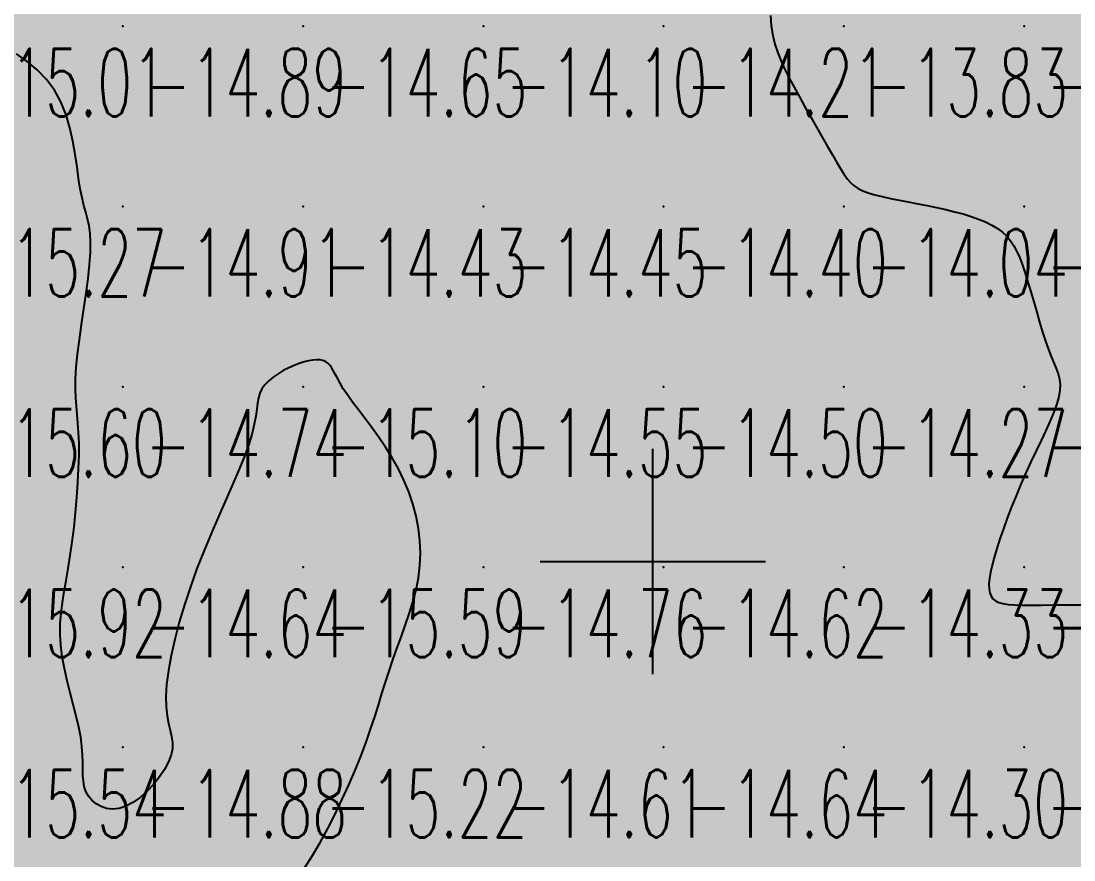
# Model space of a CAD drawing. Header units: millimetres. Extents: x 88261 to 90953, y 390274 to 392322.
# Drawn here: x 89464.6 to 89523, y 391981 to 392027.5 of the extents above; entities that cross this region are included whole.
import ezdxf
from ezdxf.enums import TextEntityAlignment as Align

# ---------------------------------------------------------------- set-up
doc = ezdxf.new("R2010")
doc.units = ezdxf.units.MM
doc.header["$LTSCALE"] = 25
for name, color, linetype in [('Carroyage(1)_Croix', 7, 'Continuous'), ('CN_03_00', 7, 'Continuous'), ('CN_04_00', 242, 'Continuous'), ('COTEAlt', 7, 'Continuous'), ('TN_COLORIAGE', 7, 'Continuous')]:
    doc.layers.add(name, color=color, linetype=linetype)
doc.styles.add('Simplex 1.0', font='Simplex.shx', dxfattribs={"width": 0.99, "height": 2.5})
doc.styles.get("Standard").update_dxf_attribs({"font": 'times.ttf'})

# ---------------------------------------------------------------- blocks, each defined once
blk = doc.blocks.new('COTE')
at = {"color": 0}
blk.add_point((0, 0), dxfattribs=at)
at = {"layer": 'COTEAlt'}
blk.add_attdef('ALT', text='', height=3.75, dxfattribs=at).set_placement((1.25, -1.25), align=Align.TOP_LEFT)

msp = doc.modelspace()

# ---------------------------------------------------------------- linework, layer by layer
at = {"layer": 'Carroyage(1)_Croix'}
for p, q in [((89499.65, 391991.29), (89499.65, 392003.79)), ((89493.4, 391997.54), (89505.9, 391997.54))]:
    msp.add_line(p, q, dxfattribs=at)
at = {"layer": 'CN_03_00', "elevation": -14, "flags": 128}
msp.add_lwpolyline([(89506.173, 392027.832), (89506.219, 392027.26), (89506.303, 392026.731), (89506.423, 392026.236), (89506.577, 392025.762), (89506.763, 392025.298), (89506.979, 392024.833), (89507.223, 392024.356), (89507.492, 392023.854), (89507.784, 392023.322), (89508.092, 392022.767), (89508.409, 392022.202), (89508.728, 392021.64), (89509.04, 392021.094), (89509.338, 392020.576), (89509.616, 392020.098), (89509.865, 392019.674), (89510.081, 392019.313), (89510.273, 392019.011), (89510.454, 392018.76), (89510.635, 392018.551), (89510.828, 392018.379), (89511.046, 392018.234), (89511.301, 392018.11), (89511.604, 392017.998), (89511.964, 392017.892), (89512.376, 392017.79), (89512.83, 392017.69), (89513.317, 392017.592), (89513.826, 392017.493), (89514.349, 392017.393), (89514.876, 392017.29), (89515.398, 392017.183), (89515.905, 392017.071), (89516.395, 392016.952), (89516.863, 392016.825), (89517.307, 392016.689), (89517.723, 392016.542), (89518.108, 392016.382), (89518.458, 392016.209), (89518.771, 392016.02), (89519.045, 392015.815), (89519.284, 392015.589), (89519.494, 392015.337), (89519.68, 392015.055), (89519.849, 392014.738), (89520.006, 392014.383), (89520.157, 392013.984), (89520.307, 392013.536), (89520.462, 392013.04), (89520.621, 392012.505), (89520.784, 392011.947), (89520.948, 392011.38), (89521.113, 392010.818), (89521.278, 392010.276), (89521.442, 392009.769), (89521.603, 392009.311), (89521.76, 392008.912), (89521.906, 392008.562), (89522.035, 392008.247), (89522.139, 392007.953), (89522.213, 392007.664), (89522.25, 392007.368), (89522.242, 392007.049), (89522.183, 392006.693), (89522.068, 392006.289), (89521.904, 392005.839), (89521.698, 392005.348), (89521.46, 392004.822), (89521.197, 392004.264), (89520.919, 392003.681), (89520.632, 392003.077), (89520.347, 392002.458), (89520.07, 392001.829), (89519.804, 392001.198), (89519.552, 392000.571), (89519.317, 391999.957), (89519.101, 391999.363), (89518.905, 391998.797), (89518.734, 391998.265), (89518.589, 391997.777), (89518.472, 391997.337), (89518.384, 391996.946), (89518.326, 391996.6), (89518.3, 391996.298), (89518.305, 391996.037), (89518.342, 391995.816), (89518.414, 391995.632), (89518.519, 391995.482), (89518.66, 391995.364), (89518.844, 391995.275), (89519.077, 391995.211), (89519.366, 391995.168), (89519.719, 391995.143), (89520.142, 391995.13), (89520.642, 391995.128), (89521.228, 391995.131), (89521.9, 391995.137), (89522.641, 391995.14), (89523.427, 391995.137)], dxfattribs=at)
at = {"layer": 'CN_04_00', "elevation": -15, "flags": 128}
msp.add_lwpolyline([(89480.342, 391980.576), (89480.764, 391981.238), (89481.188, 391981.962), (89481.61, 391982.734), (89482.022, 391983.539), (89482.419, 391984.362), (89482.796, 391985.188), (89483.146, 391986.001), (89483.463, 391986.787), (89483.743, 391987.534), (89483.992, 391988.244), (89484.217, 391988.925), (89484.424, 391989.581), (89484.622, 391990.22), (89484.816, 391990.848), (89485.014, 391991.469), (89485.224, 391992.092), (89485.449, 391992.72), (89485.683, 391993.356), (89485.916, 391993.998), (89486.138, 391994.648), (89486.34, 391995.304), (89486.513, 391995.967), (89486.646, 391996.638), (89486.73, 391997.316), (89486.757, 391998), (89486.728, 391998.687), (89486.646, 391999.375), (89486.514, 392000.06), (89486.333, 392000.737), (89486.107, 392001.404), (89485.839, 392002.056), (89485.531, 392002.691), (89485.187, 392003.305), (89484.818, 392003.895), (89484.434, 392004.459), (89484.048, 392004.993), (89483.671, 392005.495), (89483.314, 392005.963), (89482.99, 392006.393), (89482.708, 392006.783), (89482.478, 392007.131), (89482.294, 392007.439), (89482.146, 392007.708), (89482.024, 392007.941), (89481.92, 392008.14), (89481.824, 392008.306), (89481.726, 392008.443), (89481.618, 392008.553), (89481.49, 392008.637), (89481.343, 392008.695), (89481.175, 392008.729), (89480.987, 392008.738), (89480.779, 392008.722), (89480.551, 392008.682), (89480.302, 392008.619), (89480.034, 392008.532), (89479.747, 392008.421), (89479.449, 392008.289), (89479.149, 392008.136), (89478.858, 392007.965), (89478.584, 392007.776), (89478.337, 392007.572), (89478.126, 392007.355), (89477.96, 392007.124), (89477.845, 392006.881), (89477.77, 392006.618), (89477.717, 392006.325), (89477.672, 392005.993), (89477.618, 392005.613), (89477.54, 392005.174), (89477.421, 392004.667), (89477.246, 392004.084), (89477.004, 392003.418), (89476.702, 392002.674), (89476.354, 392001.864), (89475.971, 392000.997), (89475.568, 392000.083), (89475.156, 391999.131), (89474.748, 391998.152), (89474.358, 391997.155), (89473.996, 391996.15), (89473.667, 391995.152), (89473.377, 391994.173), (89473.128, 391993.227), (89472.924, 391992.329), (89472.771, 391991.492), (89472.67, 391990.729), (89472.628, 391990.055), (89472.642, 391989.479), (89472.7, 391988.986), (89472.783, 391988.561), (89472.872, 391988.185), (89472.95, 391987.841), (89472.997, 391987.51), (89472.995, 391987.175), (89472.927, 391986.818), (89472.779, 391986.428), (89472.558, 391986.014), (89472.277, 391985.594), (89471.949, 391985.184), (89471.585, 391984.8), (89471.2, 391984.458), (89470.804, 391984.176), (89470.411, 391983.97), (89470.032, 391983.851), (89469.673, 391983.815), (89469.339, 391983.851), (89469.034, 391983.951), (89468.762, 391984.104), (89468.53, 391984.302), (89468.34, 391984.533), (89468.198, 391984.79), (89468.107, 391985.064), (89468.055, 391985.358), (89468.032, 391985.677), (89468.024, 391986.024), (89468.02, 391986.406), (89468.008, 391986.827), (89467.974, 391987.291), (89467.908, 391987.803), (89467.8, 391988.366), (89467.659, 391988.97), (89467.496, 391989.607), (89467.325, 391990.265), (89467.158, 391990.934), (89467.006, 391991.603), (89466.881, 391992.263), (89466.796, 391992.902), (89466.76, 391993.513), (89466.769, 391994.105), (89466.814, 391994.688), (89466.888, 391995.274), (89466.984, 391995.874), (89467.095, 391996.5), (89467.212, 391997.162), (89467.328, 391997.872), (89467.437, 391998.637), (89467.535, 391999.443), (89467.622, 392000.271), (89467.694, 392001.104), (89467.752, 392001.922), (89467.791, 392002.708), (89467.812, 392003.443), (89467.812, 392004.109), (89467.791, 392004.694), (89467.755, 392005.215), (89467.711, 392005.696), (89467.669, 392006.16), (89467.634, 392006.631), (89467.616, 392007.132), (89467.621, 392007.688), (89467.657, 392008.321), (89467.73, 392009.047), (89467.832, 392009.847), (89467.951, 392010.695), (89468.078, 392011.563), (89468.202, 392012.424), (89468.312, 392013.251), (89468.398, 392014.017), (89468.45, 392014.695), (89468.459, 392015.267), (89468.431, 392015.749), (89468.372, 392016.169), (89468.29, 392016.55), (89468.192, 392016.92), (89468.086, 392017.303), (89467.98, 392017.727), (89467.88, 392018.217), (89467.791, 392018.79), (89467.702, 392019.435), (89467.602, 392020.132), (89467.475, 392020.861), (89467.31, 392021.601), (89467.092, 392022.333), (89466.809, 392023.037), (89466.447, 392023.693), (89466, 392024.285), (89465.485, 392024.814), (89464.927, 392025.288), (89464.351, 392025.712)], dxfattribs=at)
at = {"layer": 'TN_COLORIAGE', "color": 231}
for points in [[(89461.779, 392028.77, -14.894), (89461.239, 392027.239, -14.894), (89470.249, 392037.239, -14.894), (89470.249, 392027.239, -14.894)], [(89470.249, 392027.239, -14.6), (89480.249, 392027.239, -14.6), (89480.249, 392037.239, -14.6)], [(89470.249, 392037.239, -14.6), (89470.249, 392027.239, -14.6), (89480.249, 392037.239, -14.6)], [(89480.249, 392037.239, -14.263), (89480.249, 392027.239, -14.263), (89490.249, 392037.239, -14.263)], [(89480.249, 392027.239, -14.263), (89490.249, 392027.239, -14.263), (89490.249, 392037.239, -14.263)], [(89490.249, 392037.239, -14.208), (89490.249, 392027.239, -14.208), (89500.249, 392037.239, -14.208)], [(89490.249, 392027.239, -14.208), (89500.249, 392027.239, -14.208), (89500.249, 392037.239, -14.208)], [(89500.249, 392027.239, -14), (89506.816, 392033.807, -14), (89500.249, 392037.239, -14), (89506.784, 392037.239, -14)], [(89505.746, 392027.239, -14.211), (89506.816, 392033.807, -14.211), (89500.249, 392027.239, -14.211)], [(89461.239, 392027.239, -14.894), (89467.429, 392024.419, -14.894), (89470.249, 392027.239, -14.894)], [(89467.73, 392017.239, -14.894), (89467.429, 392024.419, -14.894), (89470.249, 392017.239, -14.894), (89470.249, 392027.239, -14.894)], [(89470.249, 392027.239, -14.647), (89470.249, 392017.239, -14.647), (89480.249, 392027.239, -14.647)], [(89470.249, 392017.239, -14.647), (89480.249, 392017.239, -14.647), (89480.249, 392027.239, -14.647)], [(89480.249, 392027.239, -14.103), (89480.249, 392017.239, -14.103), (89490.249, 392027.239, -14.103)], [(89480.249, 392017.239, -14.103), (89490.249, 392017.239, -14.103), (89490.249, 392027.239, -14.103)], [(89490.249, 392017.239, -14.211), (89500.249, 392017.239, -14.211), (89500.249, 392027.239, -14.211)], [(89490.249, 392027.239, -14.211), (89490.249, 392017.239, -14.211), (89500.249, 392027.239, -14.211)], [(89500.249, 392017.239, -14), (89507.239, 392024.23, -14), (89500.249, 392027.239, -14), (89505.746, 392027.239, -14)], [(89500.249, 392017.239, -14), (89507.239, 392024.23, -14), (89510.249, 392017.239, -14), (89510.249, 392018.968, -14)], [(89510.954, 392017.945, -14.036), (89510.249, 392018.968, -14.036), (89510.249, 392017.239, -14.036)], [(89510.954, 392017.945, -14.036), (89515.556, 392017.239, -14.036), (89510.249, 392017.239, -14.036)], [(89468.933, 392015.923, -14.741), (89467.24, 392007.239, -14.741), (89470.249, 392017.239, -14.741), (89470.249, 392007.239, -14.741)], [(89467.73, 392017.239, -14.909), (89468.933, 392015.923, -14.909), (89470.249, 392017.239, -14.909)], [(89470.249, 392017.239, -14.427), (89470.249, 392007.239, -14.427), (89480.249, 392017.239, -14.427)], [(89477.374, 392007.239, -14.427), (89480.249, 392008.781, -14.427), (89470.249, 392007.239, -14.427), (89480.249, 392017.239, -14.427)], [(89481.834, 392008.824, -14.427), (89480.249, 392008.781, -14.427), (89490.249, 392017.239, -14.427), (89480.249, 392017.239, -14.427)], [(89482.122, 392007.239, -14.446), (89481.834, 392008.824, -14.446), (89490.249, 392007.239, -14.446), (89490.249, 392017.239, -14.446)], [(89490.249, 392007.239, -14.402), (89500.249, 392007.239, -14.402), (89500.249, 392017.239, -14.402)], [(89490.249, 392017.239, -14.402), (89490.249, 392007.239, -14.402), (89500.249, 392017.239, -14.402)], [(89500.249, 392017.239, -14.036), (89500.249, 392007.239, -14.036), (89510.249, 392017.239, -14.036)], [(89500.249, 392007.239, -14.036), (89510.249, 392007.239, -14.036), (89510.249, 392017.239, -14.036)], [(89510.249, 392007.239, -14), (89519.206, 392016.196, -14), (89510.249, 392017.239, -14), (89515.556, 392017.239, -14)], [(89510.249, 392007.239, -14), (89519.206, 392016.196, -14), (89520.249, 392007.239, -14), (89520.249, 392014.097, -14)], [(89521.642, 392008.633, -14.07), (89520.249, 392014.097, -14.07), (89520.249, 392007.239, -14.07)], [(89521.642, 392008.633, -14.07), (89522.801, 392007.239, -14.07), (89520.249, 392007.239, -14.07)], [(89467.24, 392007.239, -14.741), (89468.054, 392005.044, -14.741), (89470.249, 392007.239, -14.741)], [(89468.054, 392005.044, -14.637), (89467.418, 391997.239, -14.637), (89470.249, 392007.239, -14.637), (89470.249, 391997.239, -14.637)], [(89477.374, 392007.239, -14.637), (89478.016, 392005.007, -14.637), (89470.249, 392007.239, -14.637), (89470.249, 391997.239, -14.637)], [(89482.122, 392007.239, -14.547), (89485.927, 392002.917, -14.547), (89490.249, 392007.239, -14.547)], [(89487.356, 391997.239, -14.547), (89485.927, 392002.917, -14.547), (89490.249, 391997.239, -14.547), (89490.249, 392007.239, -14.547)], [(89490.249, 391997.239, -14.503), (89500.249, 391997.239, -14.503), (89500.249, 392007.239, -14.503)], [(89490.249, 392007.239, -14.503), (89490.249, 391997.239, -14.503), (89500.249, 392007.239, -14.503)], [(89500.249, 391997.239, -14.275), (89510.249, 391997.239, -14.275), (89510.249, 392007.239, -14.275)], [(89500.249, 392007.239, -14.275), (89500.249, 391997.239, -14.275), (89510.249, 392007.239, -14.275)], [(89510.249, 391997.239, -14), (89518.285, 391997.239, -14), (89520.249, 392007.239, -14), (89520.249, 392002.568, -14)], [(89510.249, 392007.239, -14.07), (89510.249, 391997.239, -14.07), (89520.249, 392007.239, -14.07)], [(89522.801, 392007.239, -14.07), (89520.249, 392002.568, -14.07), (89520.249, 392007.239, -14.07)], [(89478.016, 392005.007, -14.637), (89474.039, 391997.239, -14.637), (89470.249, 391997.239, -14.637)], [(89468.391, 391987.239, -14.637), (89466.242, 391993.233, -14.637), (89470.249, 391987.239, -14.637), (89470.249, 391997.239, -14.637)], [(89466.242, 391993.233, -14.637), (89467.418, 391997.239, -14.637), (89470.249, 391997.239, -14.637)], [(89471.973, 391988.963, -14.637), (89474.039, 391997.239, -14.637), (89470.249, 391987.239, -14.637), (89470.249, 391997.239, -14.637)], [(89485.028, 391992.018, -14.61), (89483.875, 391987.239, -14.61), (89490.249, 391997.239, -14.61), (89490.249, 391987.239, -14.61)], [(89485.028, 391992.018, -14.758), (89487.356, 391997.239, -14.758), (89490.249, 391997.239, -14.758)], [(89490.249, 391987.239, -14.618), (89500.249, 391987.239, -14.618), (89500.249, 391997.239, -14.618)], [(89490.249, 391997.239, -14.618), (89490.249, 391987.239, -14.618), (89500.249, 391997.239, -14.618)], [(89500.249, 391997.239, -14.326), (89500.249, 391987.239, -14.326), (89510.249, 391997.239, -14.326)], [(89500.249, 391987.239, -14.326), (89510.249, 391987.239, -14.326), (89510.249, 391997.239, -14.326)], [(89510.249, 391997.239, -14), (89518.285, 391997.239, -14), (89510.249, 391987.239, -14), (89518.145, 391995.136, -14)], [(89520.249, 391987.239, -14), (89528.227, 391995.218, -14), (89530.249, 391987.239, -14), (89530.249, 391993.269, -14)], [(89520.249, 391995.109, -14.294), (89528.227, 391995.218, -14.294), (89520.249, 391987.239, -14.294)], [(89510.249, 391987.239, -14), (89518.145, 391995.136, -14), (89520.249, 391987.239, -14), (89520.249, 391995.109, -14)], [(89473.835, 391987.239, -14.876), (89471.973, 391988.963, -14.876), (89470.249, 391987.239, -14.876)], [(89467.638, 391984.628, -14.876), (89468.391, 391987.239, -14.876), (89470.249, 391987.239, -14.876)], [(89470.249, 391982.988, -14.876), (89467.638, 391984.628, -14.876), (89470.249, 391987.239, -14.876)], [(89470.249, 391982.988, -14.876), (89473.835, 391987.239, -14.876), (89470.249, 391987.239, -14.876)], [(89480.249, 391979.745, -14.61), (89483.875, 391987.239, -14.61), (89480.249, 391977.239, -14.61), (89490.249, 391987.239, -14.61)], [(89480.249, 391977.239, -14.61), (89490.249, 391977.239, -14.61), (89490.249, 391987.239, -14.61)], [(89490.249, 391987.239, -14.638), (89490.249, 391977.239, -14.638), (89500.249, 391987.239, -14.638)], [(89490.249, 391977.239, -14.638), (89500.249, 391977.239, -14.638), (89500.249, 391987.239, -14.638)], [(89500.249, 391977.239, -14.299), (89510.249, 391977.239, -14.299), (89510.249, 391987.239, -14.299)], [(89500.249, 391987.239, -14.299), (89500.249, 391977.239, -14.299), (89510.249, 391987.239, -14.299)], [(89510.249, 391977.239, -14.294), (89520.249, 391977.239, -14.294), (89520.249, 391987.239, -14.294)], [(89510.249, 391987.239, -14.294), (89510.249, 391977.239, -14.294), (89520.249, 391987.239, -14.294)], [(89520.249, 391987.239, -14.113), (89520.249, 391977.239, -14.113), (89530.249, 391987.239, -14.113)], [(89520.249, 391977.239, -14), (89525.357, 391977.239, -14), (89530.249, 391987.239, -14), (89530.249, 391984.623, -14)]]:
    msp.add_solid(points, dxfattribs=at)
at = {"layer": 'TN_COLORIAGE', "color": 221}
for points in [[(89506.816, 392033.807, -13.827), (89505.746, 392027.239, -13.827), (89510.249, 392037.239, -13.827), (89510.249, 392027.239, -13.827)], [(89510.249, 392027.239, -13.412), (89520.249, 392027.239, -13.412), (89520.249, 392037.239, -13.412)], [(89510.249, 392037.239, -13.412), (89510.249, 392027.239, -13.412), (89520.249, 392037.239, -13.412)], [(89520.249, 392037.239, -13.75), (89520.249, 392027.239, -13.75), (89530.249, 392037.239, -13.75)], [(89520.249, 392027.239, -13.75), (89530.249, 392027.239, -13.75), (89530.249, 392037.239, -13.75)], [(89505.746, 392027.239, -13.827), (89507.239, 392024.23, -13.827), (89510.249, 392027.239, -13.827)], [(89510.249, 392018.968, -13.827), (89507.239, 392024.23, -13.827), (89510.249, 392027.239, -13.827)], [(89510.249, 392018.968, -13.523), (89510.954, 392017.945, -13.523), (89510.249, 392027.239, -13.523), (89520.249, 392027.239, -13.523)], [(89515.556, 392017.239, -13.523), (89510.954, 392017.945, -13.523), (89520.249, 392017.239, -13.523), (89520.249, 392027.239, -13.523)], [(89520.249, 392027.239, -13.634), (89520.249, 392017.239, -13.634), (89530.249, 392027.239, -13.634)], [(89520.249, 392017.239, -13.634), (89530.249, 392017.239, -13.634), (89530.249, 392027.239, -13.634)], [(89515.556, 392017.239, -13.968), (89519.206, 392016.196, -13.968), (89520.249, 392017.239, -13.968)], [(89520.249, 392014.097, -13.968), (89519.206, 392016.196, -13.968), (89520.249, 392017.239, -13.968)], [(89520.249, 392014.097, -13.569), (89521.642, 392008.633, -13.569), (89520.249, 392017.239, -13.569), (89530.249, 392017.239, -13.569)], [(89522.801, 392007.239, -13.569), (89521.642, 392008.633, -13.569), (89530.249, 392007.239, -13.569), (89530.249, 392017.239, -13.569)], [(89520.249, 392002.568, -13.796), (89522.801, 392007.239, -13.796), (89520.249, 391997.239, -13.796), (89530.249, 392007.239, -13.796)], [(89520.249, 391997.239, -13.796), (89530.249, 391997.239, -13.796), (89530.249, 392007.239, -13.796)], [(89520.249, 392002.568, -13.92), (89518.285, 391997.239, -13.92), (89520.249, 391997.239, -13.92)], [(89518.145, 391995.136, -13.92), (89518.285, 391997.239, -13.92), (89520.249, 391997.239, -13.92)], [(89520.249, 391995.109, -13.92), (89518.145, 391995.136, -13.92), (89520.249, 391997.239, -13.92)], [(89528.227, 391995.218, -13.92), (89520.249, 391995.109, -13.92), (89530.249, 391997.239, -13.92), (89520.249, 391997.239, -13.92)]]:
    msp.add_solid(points, dxfattribs=at)
at = {"layer": 'TN_COLORIAGE', "color": 241}
for points in [[(89460.249, 392017.239, -15), (89467.429, 392024.419, -15), (89460.249, 392027.239, -15), (89461.239, 392027.239, -15)], [(89467.429, 392024.419, -15.271), (89467.73, 392017.239, -15.271), (89460.249, 392017.239, -15.271)], [(89460.249, 392007.239, -15), (89468.933, 392015.923, -15), (89460.249, 392017.239, -15), (89467.73, 392017.239, -15)], [(89467.24, 392007.239, -15.601), (89468.933, 392015.923, -15.601), (89460.249, 392007.239, -15.601)], [(89480.249, 392008.781, -15.104), (89477.374, 392007.239, -15.104), (89480.249, 392007.239, -15.104)], [(89480.249, 392008.781, -15.104), (89481.834, 392008.824, -15.104), (89480.249, 392007.239, -15.104)], [(89481.834, 392008.824, -15.104), (89482.122, 392007.239, -15.104), (89480.249, 392007.239, -15.104)], [(89460.249, 391997.239, -15), (89468.054, 392005.044, -15), (89460.249, 392007.239, -15), (89467.24, 392007.239, -15)], [(89480.249, 391997.239, -15), (89474.039, 391997.239, -15), (89480.249, 392007.239, -15), (89478.016, 392005.007, -15)], [(89478.016, 392005.007, -15.104), (89477.374, 392007.239, -15.104), (89480.249, 392007.239, -15.104)], [(89480.249, 391997.239, -15), (89485.927, 392002.917, -15), (89480.249, 392007.239, -15), (89482.122, 392007.239, -15)], [(89467.418, 391997.239, -15.92), (89468.054, 392005.044, -15.92), (89460.249, 391997.239, -15.92)], [(89485.927, 392002.917, -15.595), (89487.356, 391997.239, -15.595), (89480.249, 391997.239, -15.595)], [(89460.249, 391997.239, -15), (89467.418, 391997.239, -15), (89460.249, 391987.239, -15), (89466.242, 391993.233, -15)], [(89474.039, 391997.239, -15.595), (89471.973, 391988.963, -15.595), (89480.249, 391997.239, -15.595)], [(89480.249, 391997.239, -15), (89471.973, 391988.963, -15), (89480.249, 391987.239, -15), (89473.835, 391987.239, -15)], [(89480.249, 391997.239, -15), (89487.356, 391997.239, -15), (89480.249, 391987.239, -15), (89485.028, 391992.018, -15)], [(89466.242, 391993.233, -15.543), (89468.391, 391987.239, -15.543), (89460.249, 391987.239, -15.543)], [(89483.875, 391987.239, -15.222), (89485.028, 391992.018, -15.222), (89480.249, 391987.239, -15.222)], [(89460.249, 391987.239, -15), (89468.391, 391987.239, -15), (89460.249, 391977.239, -15), (89467.638, 391984.628, -15)], [(89480.249, 391987.239, -15), (89473.835, 391987.239, -15), (89470.249, 391977.239, -15), (89470.249, 391982.988, -15)], [(89480.249, 391987.239, -15), (89480.249, 391979.745, -15), (89470.249, 391977.239, -15), (89477.183, 391977.239, -15)], [(89483.875, 391987.239, -15.222), (89480.249, 391979.745, -15.222), (89480.249, 391987.239, -15.222)], [(89460.249, 391977.239, -15), (89467.638, 391984.628, -15), (89470.249, 391977.239, -15), (89470.249, 391982.988, -15)]]:
    msp.add_solid(points, dxfattribs=at)

# ---------------------------------------------------------------- block references
at = {"layer": 'COTEAlt'}
ref = msp.add_blockref('COTE', (89460.249, 392027.239), dxfattribs=at)
ref.add_attrib('ALT', '-15.01', dxfattribs={"height": 3.75, "style": 'Simplex 1.0', "width": 0.6}).set_placement((89461.499, 392025.989), align=Align.TOP_LEFT)
ref = msp.add_blockref('COTE', (89470.249, 392027.239), dxfattribs=at)
ref.add_attrib('ALT', '-14.89', dxfattribs={"height": 3.75, "style": 'Simplex 1.0', "width": 0.6}).set_placement((89471.499, 392025.989), align=Align.TOP_LEFT)
ref = msp.add_blockref('COTE', (89480.249, 392027.239), dxfattribs=at)
ref.add_attrib('ALT', '-14.65', dxfattribs={"height": 3.75, "style": 'Simplex 1.0', "width": 0.6}).set_placement((89481.499, 392025.989), align=Align.TOP_LEFT)
ref = msp.add_blockref('COTE', (89490.249, 392027.239), dxfattribs=at)
ref.add_attrib('ALT', '-14.10', dxfattribs={"height": 3.75, "style": 'Simplex 1.0', "width": 0.6}).set_placement((89491.499, 392025.989), align=Align.TOP_LEFT)
ref = msp.add_blockref('COTE', (89500.249, 392027.239), dxfattribs=at)
ref.add_attrib('ALT', '-14.21', dxfattribs={"height": 3.75, "style": 'Simplex 1.0', "width": 0.6}).set_placement((89501.499, 392025.989), align=Align.TOP_LEFT)
ref = msp.add_blockref('COTE', (89510.249, 392027.239), dxfattribs=at)
ref.add_attrib('ALT', '-13.83', dxfattribs={"height": 3.75, "style": 'Simplex 1.0', "width": 0.6}).set_placement((89511.499, 392025.989), align=Align.TOP_LEFT)
ref = msp.add_blockref('COTE', (89520.249, 392027.239), dxfattribs=at)
ref.add_attrib('ALT', '-13.52', dxfattribs={"height": 3.75, "style": 'Simplex 1.0', "width": 0.6}).set_placement((89521.499, 392025.989), align=Align.TOP_LEFT)
ref = msp.add_blockref('COTE', (89460.249, 392017.239), dxfattribs=at)
ref.add_attrib('ALT', '-15.27', dxfattribs={"height": 3.75, "style": 'Simplex 1.0', "width": 0.6}).set_placement((89461.499, 392015.989), align=Align.TOP_LEFT)
ref = msp.add_blockref('COTE', (89470.249, 392017.239), dxfattribs=at)
ref.add_attrib('ALT', '-14.91', dxfattribs={"height": 3.75, "style": 'Simplex 1.0', "width": 0.6}).set_placement((89471.499, 392015.989), align=Align.TOP_LEFT)
ref = msp.add_blockref('COTE', (89480.249, 392017.239), dxfattribs=at)
ref.add_attrib('ALT', '-14.43', dxfattribs={"height": 3.75, "style": 'Simplex 1.0', "width": 0.6}).set_placement((89481.499, 392015.989), align=Align.TOP_LEFT)
ref = msp.add_blockref('COTE', (89490.249, 392017.239), dxfattribs=at)
ref.add_attrib('ALT', '-14.45', dxfattribs={"height": 3.75, "style": 'Simplex 1.0', "width": 0.6}).set_placement((89491.499, 392015.989), align=Align.TOP_LEFT)
ref = msp.add_blockref('COTE', (89500.249, 392017.239), dxfattribs=at)
ref.add_attrib('ALT', '-14.40', dxfattribs={"height": 3.75, "style": 'Simplex 1.0', "width": 0.6}).set_placement((89501.499, 392015.989), align=Align.TOP_LEFT)
ref = msp.add_blockref('COTE', (89510.249, 392017.239), dxfattribs=at)
ref.add_attrib('ALT', '-14.04', dxfattribs={"height": 3.75, "style": 'Simplex 1.0', "width": 0.6}).set_placement((89511.499, 392015.989), align=Align.TOP_LEFT)
ref = msp.add_blockref('COTE', (89520.249, 392017.239), dxfattribs=at)
ref.add_attrib('ALT', '-13.97', dxfattribs={"height": 3.75, "style": 'Simplex 1.0', "width": 0.6}).set_placement((89521.499, 392015.989), align=Align.TOP_LEFT)
ref = msp.add_blockref('COTE', (89460.249, 392007.239), dxfattribs=at)
ref.add_attrib('ALT', '-15.60', dxfattribs={"height": 3.75, "style": 'Simplex 1.0', "width": 0.6}).set_placement((89461.499, 392005.989), align=Align.TOP_LEFT)
ref = msp.add_blockref('COTE', (89470.249, 392007.239), dxfattribs=at)
ref.add_attrib('ALT', '-14.74', dxfattribs={"height": 3.75, "style": 'Simplex 1.0', "width": 0.6}).set_placement((89471.499, 392005.989), align=Align.TOP_LEFT)
ref = msp.add_blockref('COTE', (89480.249, 392007.239), dxfattribs=at)
ref.add_attrib('ALT', '-15.10', dxfattribs={"height": 3.75, "style": 'Simplex 1.0', "width": 0.6}).set_placement((89481.499, 392005.989), align=Align.TOP_LEFT)
ref = msp.add_blockref('COTE', (89490.249, 392007.239), dxfattribs=at)
ref.add_attrib('ALT', '-14.55', dxfattribs={"height": 3.75, "style": 'Simplex 1.0', "width": 0.6}).set_placement((89491.499, 392005.989), align=Align.TOP_LEFT)
ref = msp.add_blockref('COTE', (89500.249, 392007.239), dxfattribs=at)
ref.add_attrib('ALT', '-14.50', dxfattribs={"height": 3.75, "style": 'Simplex 1.0', "width": 0.6}).set_placement((89501.499, 392005.989), align=Align.TOP_LEFT)
ref = msp.add_blockref('COTE', (89510.249, 392007.239), dxfattribs=at)
ref.add_attrib('ALT', '-14.27', dxfattribs={"height": 3.75, "style": 'Simplex 1.0', "width": 0.6}).set_placement((89511.499, 392005.989), align=Align.TOP_LEFT)
ref = msp.add_blockref('COTE', (89520.249, 392007.239), dxfattribs=at)
ref.add_attrib('ALT', '-14.07', dxfattribs={"height": 3.75, "style": 'Simplex 1.0', "width": 0.6}).set_placement((89521.499, 392005.989), align=Align.TOP_LEFT)
ref = msp.add_blockref('COTE', (89460.249, 391997.239), dxfattribs=at)
ref.add_attrib('ALT', '-15.92', dxfattribs={"height": 3.75, "style": 'Simplex 1.0', "width": 0.6}).set_placement((89461.499, 391995.989), align=Align.TOP_LEFT)
ref = msp.add_blockref('COTE', (89470.249, 391997.239), dxfattribs=at)
ref.add_attrib('ALT', '-14.64', dxfattribs={"height": 3.75, "style": 'Simplex 1.0', "width": 0.6}).set_placement((89471.499, 391995.989), align=Align.TOP_LEFT)
ref = msp.add_blockref('COTE', (89480.249, 391997.239), dxfattribs=at)
ref.add_attrib('ALT', '-15.59', dxfattribs={"height": 3.75, "style": 'Simplex 1.0', "width": 0.6}).set_placement((89481.499, 391995.989), align=Align.TOP_LEFT)
ref = msp.add_blockref('COTE', (89490.249, 391997.239), dxfattribs=at)
ref.add_attrib('ALT', '-14.76', dxfattribs={"height": 3.75, "style": 'Simplex 1.0', "width": 0.6}).set_placement((89491.499, 391995.989), align=Align.TOP_LEFT)
ref = msp.add_blockref('COTE', (89500.249, 391997.239), dxfattribs=at)
ref.add_attrib('ALT', '-14.62', dxfattribs={"height": 3.75, "style": 'Simplex 1.0', "width": 0.6}).set_placement((89501.499, 391995.989), align=Align.TOP_LEFT)
ref = msp.add_blockref('COTE', (89510.249, 391997.239), dxfattribs=at)
ref.add_attrib('ALT', '-14.33', dxfattribs={"height": 3.75, "style": 'Simplex 1.0', "width": 0.6}).set_placement((89511.499, 391995.989), align=Align.TOP_LEFT)
ref = msp.add_blockref('COTE', (89520.249, 391997.239), dxfattribs=at)
ref.add_attrib('ALT', '-13.92', dxfattribs={"height": 3.75, "style": 'Simplex 1.0', "width": 0.6}).set_placement((89521.499, 391995.989), align=Align.TOP_LEFT)
ref = msp.add_blockref('COTE', (89460.249, 391987.239), dxfattribs=at)
ref.add_attrib('ALT', '-15.54', dxfattribs={"height": 3.75, "style": 'Simplex 1.0', "width": 0.6}).set_placement((89461.499, 391985.989), align=Align.TOP_LEFT)
ref = msp.add_blockref('COTE', (89470.249, 391987.239), dxfattribs=at)
ref.add_attrib('ALT', '-14.88', dxfattribs={"height": 3.75, "style": 'Simplex 1.0', "width": 0.6}).set_placement((89471.499, 391985.989), align=Align.TOP_LEFT)
ref = msp.add_blockref('COTE', (89480.249, 391987.239), dxfattribs=at)
ref.add_attrib('ALT', '-15.22', dxfattribs={"height": 3.75, "style": 'Simplex 1.0', "width": 0.6}).set_placement((89481.499, 391985.989), align=Align.TOP_LEFT)
ref = msp.add_blockref('COTE', (89490.249, 391987.239), dxfattribs=at)
ref.add_attrib('ALT', '-14.61', dxfattribs={"height": 3.75, "style": 'Simplex 1.0', "width": 0.6}).set_placement((89491.499, 391985.989), align=Align.TOP_LEFT)
ref = msp.add_blockref('COTE', (89500.249, 391987.239), dxfattribs=at)
ref.add_attrib('ALT', '-14.64', dxfattribs={"height": 3.75, "style": 'Simplex 1.0', "width": 0.6}).set_placement((89501.499, 391985.989), align=Align.TOP_LEFT)
ref = msp.add_blockref('COTE', (89510.249, 391987.239), dxfattribs=at)
ref.add_attrib('ALT', '-14.30', dxfattribs={"height": 3.75, "style": 'Simplex 1.0', "width": 0.6}).set_placement((89511.499, 391985.989), align=Align.TOP_LEFT)
ref = msp.add_blockref('COTE', (89520.249, 391987.239), dxfattribs=at)
ref.add_attrib('ALT', '-14.29', dxfattribs={"height": 3.75, "style": 'Simplex 1.0', "width": 0.6}).set_placement((89521.499, 391985.989), align=Align.TOP_LEFT)

doc.saveas('drawing.dxf')
